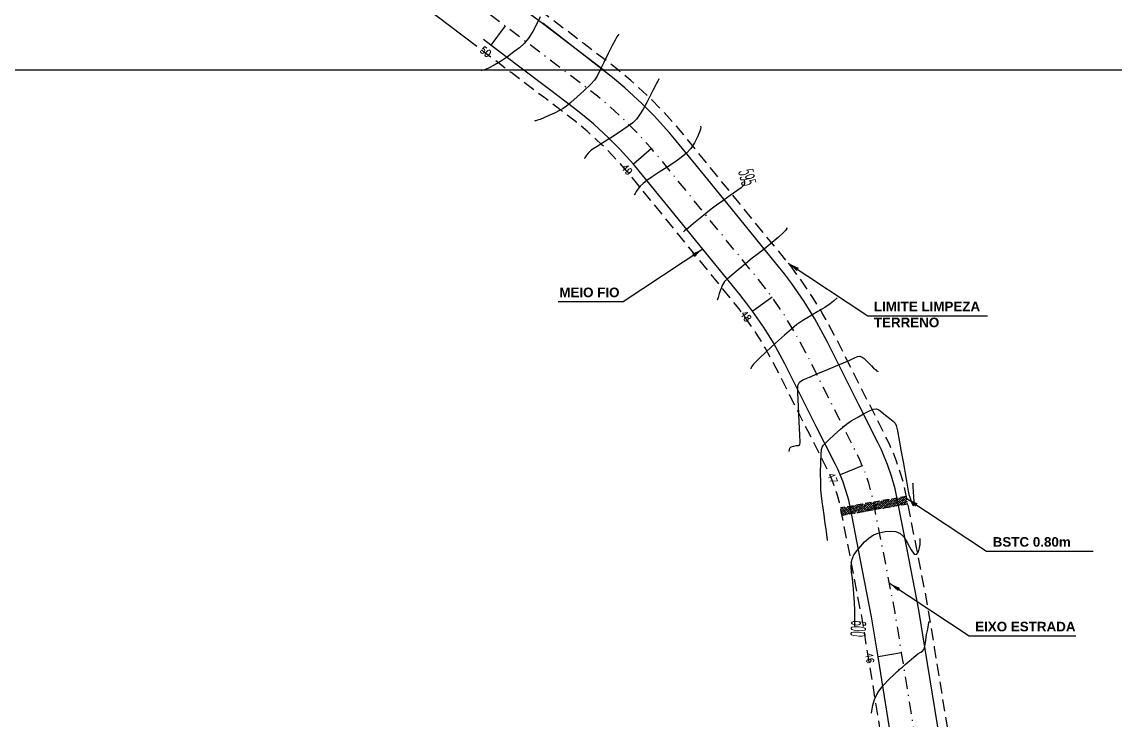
# Model space of a CAD drawing. Header units: millimetres. Extents: x 276147 to 291056, y 9594849 to 9609891.
# Drawn here: x 281920.7 to 282034.8, y 9595900.5 to 9595973.4 of the extents above; entities that cross this region are included whole.
import ezdxf
from ezdxf.enums import TextEntityAlignment as Align

# ---------------------------------------------------------------- set-up
doc = ezdxf.new("R2010")
doc.units = ezdxf.units.MM
doc.header["$LTSCALE"] = 10
for name, pattern in [('CONTINUO', [0]), ('DASHDOTX2', [50.8, 25.4, -12.7, 0, -12.7]), ('HIDDEN', [0.375, 0.25, -0.125])]:
    doc.linetypes.add(name, pattern=pattern)
for name, color, linetype in [('CURVAS', 7, 'CONTINUO'), ('Curvas mestras', 30, 'Continuous'), ('Curvas simples', 9, 'Continuous'), ('Curvas texto', 2, 'Continuous'), ('TG', 7, 'CONTINUO'), ('Top_malha_coord', 8, 'Continuous')]:
    doc.layers.add(name, color=color, linetype=linetype)
doc.styles.add('r80', font='romans.shx')
doc.styles.add('ROMAND', font='romand', dxfattribs={"height": 0.2})
doc.styles.add('SIMPLEX', font='simplex', dxfattribs={"height": 0.2})
doc.styles.add('T7', font='arial.ttf')
doc.dimstyles.new('cadnorma_dim1', dxfattribs={"dimscale": 0, "dimtxt": 2, "dimasz": 1.199999999999999, "dimexe": 1, "dimexo": 2.5, "dimgap": 0.6, "dimtad": 1, "dimzin": 4, "dimdsep": 46, "dimtxsty": 'r80', "dimblk": 'ARCHTICK', "dimblk1": 'ARCHTICK', "dimblk2": 'ARCHTICK', "dimcen": -1, "dimdle": 1, "dimclrd": 1, "dimclre": 1, "dimclrt": 2, "dimaunit": 1, "dimazin": 0, "dimtfac": 1, "dimtix": 1, "dimtmove": 2, "dimatfit": 0, "dimfxl": 1, "dimarcsym": 0})

# ---------------------------------------------------------------- blocks, each defined once
blk = doc.blocks.new('_ArchTick')
at = {"color": 0, "linetype": 'ByBlock', "const_width": 0.15}
blk.add_lwpolyline([(-0.5, -0.5), (0.5, 0.5)], dxfattribs=at)

msp = doc.modelspace()

# ---------------------------------------------------------------- hatches: boundary and pattern name
at = {"layer": 'Top_malha_coord'}
h = msp.add_hatch(dxfattribs=at)
h.set_pattern_fill('ANSI36', scale=0.05)
h.set_pattern_definition([(45, (-3923.046888453362, 519.5981526281685), (0.0841899011350234, 0.3086963041617522), [0.396875, -0.079375, 0, -0.079375])])
h.paths.add_polyline_path([(282006.2674611065, 9595921.844231164), (282006.1312443926, 9595922.632510606), (282013.0102332728, 9595923.82600379), (282013.1464373189, 9595923.03779816)])

# ---------------------------------------------------------------- linework, layer by layer
at = {"color": 8, "linetype": 'HIDDEN', "ltscale": 0.5, "extrusion": (-0.07100871312607167, -0.002425046121377699, 0.9974727474028996), "elevation": -43121.59382765113, "flags": 128}
msp.add_lwpolyline([(-9580321.039475452, 607785.0366046139), (-9580331.999970987, 607784.514610997), (-9580340.357908312, 607784.116564107), (-9580344.366013126, 607784.009914072), (-9580346.677813219, 607783.9825533279), (-9580351.304798456, 607784.0058711777), (-9580356.445815213, 607784.1536305237), (-9580360.298295913, 607784.3483864868, -0.0130408706893784), (-9580367.119955074, 607784.8718858662, 0.0002795205879488), (-9580370.766296044, 607785.2455200962, -0.0080552161899475), (-9580373.484480156, 607785.5668337597, 0.0025508217503307), (-9580375.264859017, 607785.7971902388, -0.0102699584749635), (-9580379.778156918, 607786.452136917, -0.0067323003345769), (-9580389.067169255, 607788.1243469772, -0.0133235393161992), (-9580395.973772552, 607789.6559117913, 0.0008242916978354), (-9580399.095960498, 607790.4306251035, -0.0100010863908776), (-9580403.28756999, 607791.5527431892, -0.0022133541783135), (-9580408.773311611, 607793.1658928258, -0.0118395213672042), (-9580414.339705529, 607794.9741905838, -0.0236515865359966), (-9580417.591200214, 607796.2920608538), (-9580420.158508888, 607797.329437897), (-9580422.00703248, 607798.076374157), (-9580424.042652179, 607798.8989106809), (-9580426.125876509, 607799.74068289), (-9580427.309746578, 607800.2190514077), (-9580436.21129939, 607803.8159174126), (-9580454.754683401, 607811.3087739438), (-9580473.298065392, 607818.8016345487), (-9580479.94523278, 607821.4875669172), (-9580486.329652878, 607823.715911838), (-9580492.316837812, 607825.7109256744), (-9580498.363173828, 607827.6335469439), (-9580505.47456357, 607829.7779768938), (-9580511.620561806, 607831.530946229), (-9580522.893530088, 607834.507771006), (-9580523.353249332, 607834.6226911709), (-9580525.254077217, 607835.092571289), (-9580529.173261892, 607836.0343050482), (-9580531.152555525, 607836.491537828), (-9580537.09554584, 607837.8274589079), (-9580544.252354134, 607839.3214673778), (-9580550.876318302, 607840.5484029229), (-9580556.590487419, 607841.6197208429), (-9580562.623841131, 607842.6170970979), (-9580567.809418073, 607843.4086695646), (-9580570.76307269, 607843.8227261321), (-9580573.762045642, 607844.2428111399), (-9580577.200921368, 607844.6885190768), (-9580579.782341378, 607845.0230933621), (-9580584.19602975, 607845.194708841), (-9580587.740239153, 607845.345714159), (-9580591.013894722, 607845.4851911179), (-9580600.12220449, 607845.8732627316), (-9580610.995764574, 607846.3365434379), (-9580616.944698235, 607846.5900053763), (-9580626.38808855, 607846.9923524149), (-9580630.977636062, 607847.1878959208), (-9580637.568697272, 607847.4687157396), (-9580644.613596221, 607847.7688721596), (-9580650.959508186, 607848.0392473959), (-9580658.235041952, 607848.3492302911), (-9580666.181336602, 607848.6877917631), (-9580670.95355757, 607848.8911183029), (-9580673.153383158, 607848.9694994199), (-9580680.63577736, 607848.0316571089), (-9580691.385652322, 607846.6642712222), (-9580695.675441235, 607846.1186085942), (-9580701.883973228, 607845.1309395928), (-9580707.031914854, 607844.2933476529), (-9580708.29175061, 607844.0784919029), (-9580709.690066675, 607843.7342024561), (-9580710.948300289, 607843.3481063828), (-9580711.856195949, 607843.0222531928), (-9580712.600061921, 607842.7247335747), (-9580713.388733832, 607842.377122279), (-9580717.405362736, 607840.5176454223), (-9580721.21595186, 607838.7535535741), (-9580724.125721531, 607837.4064912739), (-9580726.576784048, 607836.1788234527), (-9580728.457709195, 607835.1049360685), (-9580730.470945714, 607833.8175932644), (-9580731.49779171, 607833.101519752), (-9580732.528280003, 607832.3394000649), (-9580737.42424365, 607828.6084868062), (-9580741.639639402, 607825.3961918395), (-9580745.775108652, 607822.2448039739), (-9580746.67432269, 607821.541846134), (-9580748.522986647, 607819.9758836963), (-9580749.890258975, 607818.7026892586), (-9580751.626183942, 607816.9247502147), (-9580752.765634026, 607815.6447119386), (-9580753.536704434, 607814.720709538), (-9580755.625977363, 607812.1483104969), (-9580758.31351073, 607808.8393086838), (-9580760.487735497, 607806.1623146078), (-9580765.56458584, 607799.9114881146, -0.0265937179508877), (-9580766.67777403, 607798.6807861226, -0.0214850437270204), (-9580767.66861693, 607797.7772307913, -0.0323795589553983), (-9580769.298719259, 607796.5845644713), (-9580771.112873498, 607795.4296238248), (-9580772.708554458, 607794.4137701896), (-9580774.191609204, 607793.4696175449), (-9580776.12044591, 607792.2384367628, -0.001570387238146479), (-9580776.309677014, 607792.1184849397)], format="xyb", dxfattribs=at)
msp.add_lwpolyline([(-9580531.74338289, 607829.4436746499), (-9580532.70795873, 607829.6664994411), (-9580538.578460248, 607830.9861258097), (-9580545.605197763, 607832.4529815548), (-9580552.158728868, 607833.6668710111), (-9580557.806425452, 607834.7257263638), (-9580563.722875327, 607835.703777196), (-9580568.823503502, 607836.4823823296), (-9580571.73486193, 607836.8905096264), (-9580574.697464528, 607837.3054999713), (-9580578.100656131, 607837.7465829386), (-9580580.36938361, 607838.0406295761), (-9580584.481003474, 607838.200499861), (-9580588.038212268, 607838.3520590328), (-9580591.31186552, 607838.4915358936), (-9580600.420178441, 607838.8796076417), (-9580611.293737408, 607839.3428882998), (-9580617.242671875, 607839.5963502718), (-9580626.686061667, 607839.9986972888), (-9580631.275609631, 607840.1942408138), (-9580637.86667007, 607840.4750605997), (-9580644.91156934, 607840.775217034), (-9580651.257481305, 607841.0455922699), (-9580658.53301507, 607841.3555751649), (-9580666.479309723, 607841.6941366369), (-9580671.2271757, 607841.8964255023), (-9580672.840723125, 607841.9539171729), (-9580679.75885087, 607841.086799947), (-9580690.502368199, 607839.720222752), (-9580694.683682175, 607839.1883581717), (-9580700.772021681, 607838.2198096979), (-9580705.88142061, 607837.3884888188), (-9580706.864702828, 607837.2207972448), (-9580707.825075805, 607836.9843369151), (-9580708.73800458, 607836.7041995736), (-9580709.373290198, 607836.4761889637), (-9580709.887869291, 607836.2703758446), (-9580710.50649316, 607835.9977141181), (-9580714.464593554, 607834.1653327195), (-9580718.275182689, 607832.4012408729), (-9580721.087187903, 607831.0994381036), (-9580723.271550206, 607830.0053528687), (-9580724.834560359, 607829.1129745172), (-9580726.581858993, 607827.9956828831), (-9580727.413815197, 607827.4155162311), (-9580728.325504974, 607826.7412565247), (-9580733.181469694, 607823.040823993), (-9580737.396864863, 607819.828529474), (-9580741.497953307, 607816.7033411127), (-9580742.25477715, 607816.111696376), (-9580743.873002335, 607814.7409335368), (-9580744.998023493, 607813.693321701), (-9580746.504908744, 607812.1499657478), (-9580747.462765744, 607811.0739259608), (-9580748.132406905, 607810.271470006), (-9580750.1923511, 607807.7351817159), (-9580752.879884588, 607804.4261797608), (-9580755.054110182, 607801.7491846597), (-9580755.645264847, 607801.0213307746)], dxfattribs=at)
at = {"layer": 'CURVAS', "color": 2, "linetype": 'CONTINUO'}
for points, elevation in [([(281996.0026975212, 9595957.2010314), (281996.0026975212, 9595957.2010314)], 159.0002069068142), ([(282007.6054029326, 9595909.882143935), (282007.6054029326, 9595909.882143935)], 164.0002069068142)]:
    msp.add_lwpolyline(points, dxfattribs=dict(at, elevation=elevation))
at = {"layer": 'Curvas mestras', "linetype": 'CONTINUO'}
for points, elevation in [([(281996.077921131, 9595956.903260447), (281996.1083044248, 9595956.692114754), (281996.0951653324, 9595956.479965864), (281995.9994248442, 9595956.289880382), (281995.7588935724, 9595956.064949755), (281995.3056049853, 9595955.728266565), (281994.6157573467, 9595955.23810197), (281993.842212556, 9595954.693417804), (281993.1820006323, 9595954.228348063), (281992.7664318621, 9595953.930067476), (281992.4639603727, 9595953.697901051), (281992.077322889, 9595953.384208223), (281991.4747014384, 9595952.89239772), (281990.7860611874, 9595952.330047017), (281990.2068134922, 9595951.855781786), (281989.8829066701, 9595951.58821596), (281989.7624467883, 9595951.48593347), (281989.7440796428, 9595951.467504218), (281989.743301723, 9595951.464941546), (281989.7430144589, 9595951.46399716), (281989.7429735166, 9595951.463861804)], 159.0002069068142), ([(282007.6269966549, 9595910.20793078), (282007.6360649675, 9595910.54953349), (282007.6333020561, 9595911.103132086), (282007.6121136009, 9595911.891199665), (282007.576402635, 9595912.782479957), (282007.5327006473, 9595913.607282901), (282007.4855101992, 9595914.244029356), (282007.4312169357, 9595914.763582008), (282007.3641796726, 9595915.284915254), (282007.2896685795, 9595915.894655116), (282007.2566084092, 9595916.55003517), (282007.3248344931, 9595917.175942728), (282007.5357126942, 9595917.71618489), (282007.8567267883, 9595918.190255353), (282008.2368921883, 9595918.63656853), (282008.6385657314, 9595919.079805618), (282009.0774848576, 9595919.489722576), (282009.582732408, 9595919.822341736), (282010.1681426371, 9595920.044537695), (282010.786563398, 9595920.16659323), (282011.375595166, 9595920.209645238), (282011.8877771621, 9595920.177173777), (282012.3353966986, 9595920.00205133), (282012.7456810424, 9595919.599495389), (282013.1382753385, 9595918.944386827), (282013.5024995414, 9595918.250262618), (282013.8200943548, 9595917.790321771), (282014.0755457416, 9595917.760050483), (282014.2643309947, 9595918.044067467), (282014.3846744361, 9595918.449276406), (282014.4393619244, 9595918.813321406), (282014.4494377229, 9595919.096809957), (282014.4405065296, 9595919.291089088), (282014.433539932, 9595919.394386698), (282014.4309739015, 9595919.432443485), (282014.4306072149, 9595919.43788047)], 164.0002069068142)]:
    msp.add_lwpolyline(points, dxfattribs=dict(at, elevation=elevation))
at = {"layer": 'Curvas simples', "linetype": 'CONTINUO'}
for points, elevation in [([(281974.7545623988, 9595973.917238753), (281974.4080292488, 9595973.167755714), (281974.0036585919, 9595972.383362606), (281973.5663971483, 9595971.67625675), (281973.1108067745, 9595971.125032537), (281972.6099144322, 9595970.673859136), (281972.0263642083, 9595970.233302569), (281971.3438458814, 9595969.742078714), (281970.6302322129, 9595969.251504801), (281969.9744451815, 9595968.84105256), (281969.4494126994, 9595968.570015393), (281969.0641128955, 9595968.416985607), (281968.8115320377, 9595968.340378957), (281968.6788423721, 9595968.303605169), (281968.6299568446, 9595968.290057233), (281968.6229722839, 9595968.288121339)], 155.0002069068142), ([(281982.9702418054, 9595972.092463506), (281982.7876624659, 9595971.808816722), (281982.5993617586, 9595971.48173237), (281982.2982466979, 9595970.91349779), (281981.8751621671, 9595970.072024472), (281981.4085837036, 9595969.124895852), (281980.9988989505, 9595968.289614879), (281980.7056917123, 9595967.71721886), (281980.4253383566, 9595967.292899724), (281980.0134157111, 9595966.835386287), (281979.3787760601, 9595966.219052551), (281978.6433791224, 9595965.540858638), (281977.9824611713, 9595964.953410711), (281977.5186832083, 9595964.566625366), (281977.1644124085, 9595964.319672128), (281976.7794424448, 9595964.109028736), (281976.2650466842, 9595963.857012887), (281975.6884182914, 9595963.589283846), (281975.1582357649, 9595963.35733722), (281974.7608514255, 9595963.200458104), (281974.493330439, 9595963.109093737), (281974.3304181896, 9595963.061484164), (281974.2466576492, 9595963.038270647), (281974.2157983164, 9595963.029718533), (281974.2113905813, 9595963.028497007)], 156.0002069068142), ([(281987.176129632, 9595967.425227506), (281987.1081632456, 9595967.319639428), (281987.03806808, 9595967.197880894), (281986.9259771657, 9595966.986353315), (281986.7613133307, 9595966.659472091), (281986.5374488794, 9595966.211422622), (281986.2487408068, 9595965.641333621), (281985.8976337909, 9595964.966121633), (281985.5189152771, 9595964.27386457), (281985.1554606099, 9595963.670430157), (281984.8235497266, 9595963.223666653), (281984.4330912855, 9595962.849356247), (281983.8673997474, 9595962.425263526), (281983.0603102668, 9595961.870098477), (281982.1477405416, 9595961.266359765), (281981.3161302857, 9595960.737494348), (281980.7088516374, 9595960.372928286), (281980.297013597, 9595960.126014354), (281980.0086628882, 9595959.916086888), (281979.7841807267, 9595959.683607604), (281979.6133062876, 9595959.453546567), (281979.4981203062, 9595959.272001475), (281979.4371453327, 9595959.172131918), (281979.4146803591, 9595959.135337083), (281979.4114704932, 9595959.130080594)], 157.0002069068142), ([(281991.5020037469, 9595962.500623096), (281991.5276838484, 9595962.36669896), (281991.5052531332, 9595962.19259019), (281991.4054076198, 9595961.867098609), (281991.1953979464, 9595961.360274794), (281990.885110669, 9595960.75411403), (281990.4950922235, 9595960.158601431), (281990.0372906638, 9595959.65437234), (281989.489266904, 9595959.204666317), (281988.8199825875, 9595958.743374225), (281988.023782367, 9595958.225867294), (281987.1965408252, 9595957.69343733), (281986.4595154439, 9595957.208855486), (281985.9047866444, 9595956.817771403), (281985.5077305752, 9595956.497357327), (281985.2145450049, 9595956.207661122), (281984.9810231862, 9595955.921490002), (281984.8013346082, 9595955.662664076), (281984.6792430348, 9595955.467760952), (281984.6144738923, 9595955.361678716), (281984.5906120773, 9595955.32259504), (281984.5872035931, 9595955.317012195)], 158.0002069068142), ([(282000.5033912956, 9595951.901439704), (282000.5124866938, 9595951.796394557), (282000.4212317975, 9595951.645985609), (282000.1436843908, 9595951.350439416), (281999.6250571854, 9595950.88116403), (281998.9783986689, 9595950.33106337), (281998.3587212156, 9595949.823414544), (281997.8728240893, 9595949.44090775), (281997.4346686098, 9595949.103870943), (281996.9100059705, 9595948.692044847), (281996.2130326506, 9595948.127532369), (281995.4517259203, 9595947.50190028), (281994.7825083364, 9595946.94907754), (281994.3221418062, 9595946.560802888), (281994.0287488523, 9595946.260046788), (281993.8207885813, 9595945.92759179), (281993.6335524878, 9595945.483848782), (281993.4696435806, 9595945.007761013), (281993.3484960258, 9595944.617907232), (281993.2828477804, 9595944.401720196), (281993.2586615282, 9595944.322071822), (281993.2552063799, 9595944.310693765)], 160.0002069068142), ([(282005.7864986177, 9595944.566435741), (282005.4088183356, 9595944.21490129), (282005.0461279984, 9595943.925107049), (282004.501225659, 9595943.556842748), (282003.7655965755, 9595943.125859292), (282002.9489084423, 9595942.6658938), (282002.1903692322, 9595942.2151818), (282001.5786558233, 9595941.788689075), (282001.0003023938, 9595941.308300506), (282000.2913070592, 9595940.672631789), (281999.3539629978, 9595939.829310559), (281998.3557392351, 9595938.922008714), (281997.5304030593, 9595938.143411739), (281997.0511088731, 9595937.639343806), (281996.848580819, 9595937.368194468), (281996.7929363333, 9595937.241493285), (281996.7749939807, 9595937.182405405), (281996.7683836805, 9595937.160636554), (281996.7674383578, 9595937.157526826)], 161.0002069068142), ([(282000.768029197, 9595928.511535762), (282000.7933458436, 9595928.724030161), (282000.8526453831, 9595928.867263168), (282000.9908809938, 9595928.997017624), (282001.2257091581, 9595929.084031858), (282001.4985131804, 9595929.134005642), (282001.731610289, 9595929.161374079), (282001.8645133689, 9595929.218424624), (282001.9055294691, 9595929.50883083), (282001.8801630671, 9595930.2741164), (282001.8147170962, 9595931.63657205), (282001.7386888595, 9595933.241561573), (282001.6823743315, 9595934.615217755), (282001.6863034832, 9595935.409040483), (282001.8319510961, 9595935.775996005), (282002.2110263781, 9595935.994421612), (282002.8795173526, 9595936.28764876), (282003.7505269264, 9595936.65900053), (282004.7014360434, 9595937.05679625), (282005.6206939599, 9595937.435743958), (282006.4410235315, 9595937.77610048), (282007.1062158189, 9595938.064510388), (282007.5802218785, 9595938.286824066), (282007.9076395071, 9595938.42570343), (282008.1532257205, 9595938.463018319), (282008.3736889119, 9595938.38834528), (282008.5935465073, 9595938.222092321), (282008.8292667506, 9595937.992378227), (282009.0895330742, 9595937.728484143), (282009.3519040014, 9595937.464352079), (282009.5861541285, 9595937.235085292), (282009.7680647305, 9595937.067814536), (282009.8974553003, 9595936.957766172), (282009.9801546646, 9595936.89219075), (282010.0232888845, 9595936.858703092), (282010.0391800423, 9595936.846366264), (282010.0414509979, 9595936.8446032)], 162.0002069068142), ([(282004.7829002001, 9595919.244408796), (282004.741264152, 9595919.576081509), (282004.7089963913, 9595919.829441562), (282004.6713533223, 9595920.118578017), (282004.6297816335, 9595920.427369393), (282004.5781464338, 9595920.796057006), (282004.5084211881, 9595921.278974952), (282004.4166097235, 9595921.905675035), (282004.3148584015, 9595922.606588606), (282004.2193454836, 9595923.287369575), (282004.1436218194, 9595923.891958661), (282004.0907172101, 9595924.51745918), (282004.061033052, 9595925.29926137), (282004.0543987831, 9595926.30998128), (282004.0683506051, 9595927.371134758), (282004.0998533216, 9595928.241459373), (282004.1461102619, 9595928.745372288), (282004.2052928832, 9595928.970008494), (282004.2758099571, 9595929.068180695), (282004.3697070737, 9595929.177593196), (282004.5535643933, 9595929.375520155), (282004.9075981189, 9595929.724129435), (282005.4738943073, 9595930.251192559), (282006.1420275847, 9595930.846905757), (282006.7634444189, 9595931.367068697), (282007.2326664521, 9595931.70920469), (282007.6165193251, 9595931.937734198), (282008.0249004344, 9595932.158797663), (282008.5323921741, 9595932.44521179), (282009.0722893408, 9595932.736485278), (282009.5425680949, 9595932.93879745), (282009.8754038176, 9595932.978841776), (282010.1397521432, 9595932.865344962), (282010.4387699146, 9595932.62754765), (282010.8406115194, 9595932.302752584), (282011.273422364, 9595931.960537074), (282011.6303487074, 9595931.678543195), (282011.8375056932, 9595931.48637529), (282011.9528895282, 9595931.22149128), (282012.0674649755, 9595930.673308345), (282012.2491556966, 9595929.706757732), (282012.4737233854, 9595928.488812486), (282012.6938894073, 9595927.261957582), (282012.8717974921, 9595926.225895623), (282013.0072881159, 9595925.409201967), (282013.1096241168, 9595924.797669584), (282013.1896098397, 9595924.365861617), (282013.2642171985, 9595924.043417653), (282013.3519586179, 9595923.748747546), (282013.4643936601, 9595923.425722882), (282013.5852553077, 9595923.12006175), (282013.691321802, 9595922.902945187), (282013.7637777127, 9595922.837205285), (282013.801429696, 9595922.952294849), (282013.8074919515, 9595923.269319661), (282013.7871677593, 9595923.779408127), (282013.7536191457, 9595924.35379214), (282013.7219951233, 9595924.83372546), (282013.7039713588, 9595925.10098678), (282013.6973317972, 9595925.199451279), (282013.6963829555, 9595925.213518536)], 163.0002069068142), ([(282009.3761866646, 9595901.217287906), (282009.506380973, 9595902.024648717), (282009.6877826232, 9595902.643789848), (282010.0394999039, 9595903.354623256), (282010.5906737022, 9595904.08339082), (282011.2142753567, 9595904.74606041), (282011.7442352563, 9595905.256030722), (282012.0583786721, 9595905.555458367), (282012.2101064333, 9595905.701532036), (282012.2967144671, 9595905.78020032), (282012.4058932065, 9595905.870039387), (282012.5869138556, 9595906.020142542), (282012.879442233, 9595906.272231681), (282013.2999940574, 9595906.643193996), (282013.7724805936, 9595907.050568333), (282014.1976656638, 9595907.387055537), (282014.4989427194, 9595907.579386054), (282014.6902227724, 9595907.690390725), (282014.8080515413, 9595907.816930445), (282014.8867463622, 9595908.04029401), (282014.951727464, 9595908.379494116), (282015.0261891162, 9595908.837975143), (282015.1251285499, 9595909.398762899), (282015.2307465629, 9595909.963216012), (282015.3170461386, 9595910.412276661), (282015.3648801231, 9595910.65975248), (282015.3825025518, 9595910.750928909), (282015.3850199793, 9595910.763953542)], 165.0002069068142)]:
    msp.add_lwpolyline(points, dxfattribs=dict(at, elevation=elevation))
at = {"layer": 'TG', "color": 1, "linetype": 'DASHDOTX2', "ltscale": 0.005, "extrusion": (-0.07100871312607167, -0.002425046121377699, 0.9974727474028996), "elevation": -43121.59382765105, "flags": 128}
msp.add_lwpolyline([(-9579795.904615587, 607889.4829098696), (-9579823.537764598, 607889.4792858099), (-9579825.987231018, 607889.1146006988), (-9579828.05557843, 607888.6421233836), (-9579831.713168021, 607887.6360837285, -0.0222114807631189), (-9579835.5907939, 607886.752662216, -0.0115522391506574), (-9579837.634694876, 607886.4301902027), (-9579842.019034958, 607885.8385448859), (-9579855.397934733, 607883.9863345699), (-9579875.209670285, 607881.2486076679), (-9579895.021406008, 607878.5108807227), (-9579914.83314056, 607875.7731537838), (-9579918.335324641, 607875.2891971646), (-9579934.674774332, 607873.263010811), (-9579936.147860946, 607873.0809540228), (-9579940.575816056, 607872.476928244), (-9579946.508119615, 607871.4938017719), (-9579950.833660763, 607870.6490934518), (-9579954.375966039, 607869.87582777), (-9579956.454451468, 607869.3875244509), (-9579956.725737035, 607869.338151784), (-9579973.777690416, 607865.0216472548), (-9579993.170540173, 607860.1311084548), (-9580012.563390171, 607855.2405693552), (-9580031.956240162, 607850.3500302531), (-9580051.349090155, 607845.4594911109), (-9580071.412845131, 607840.3997614972), (-9580085.559219332, 607836.0290809198), (-9580088.12938791, 607835.2957015372), (-9580088.899888922, 607835.0991253207), (-9580089.907150526, 607834.8669360648), (-9580091.968528263, 607834.419926786), (-9580093.54224914, 607834.1346643667), (-9580095.249659687, 607833.8725806387), (-9580096.15438185, 607833.7534937747), (-9580112.341075238, 607831.746249441), (-9580113.430450188, 607831.5991320731), (-9580116.21286371, 607831.203690667), (-9580118.96149875, 607830.7742412771), (-9580122.476536375, 607830.168443802), (-9580125.508786324, 607829.5976611299), (-9580129.425256992, 607828.802362336), (-9580146.32046953, 607825.371527859), (-9580148.981542278, 607824.6395854742), (-9580159.371266311, 607821.7767026649), (-9580160.197831279, 607821.5596147261), (-9580162.69627991, 607820.9497581208), (-9580164.653450605, 607820.5358075438), (-9580167.758206151, 607819.9562818253), (-9580177.635578241, 607818.7518481798), (-9580179.093267132, 607818.5357071307), (-9580180.959993675, 607818.1445607286), (-9580182.784531262, 607817.6331428261), (-9580184.1411054, 607817.1658576158), (-9580185.551765805, 607816.596501339), (-9580187.701303449, 607815.4092918009), (-9580205.208523052, 607805.7398945809), (-9580222.715744479, 607796.070500651), (-9580227.127211547, 607793.6340025779, -0.0457628980803069), (-9580240.937801681, 607787.936829746, -0.0345197727024596), (-9580251.918096658, 607785.356827389, -0.0269187616342463), (-9580260.666672343, 607784.408788759), (-9580268.034038723, 607784.057918181), (-9580276.50852366, 607783.6543207081), (-9580280.551734237, 607783.461761703), (-9580288.431230333, 607783.0865016248), (-9580295.549514135, 607782.7474932524), (-9580300.52909102, 607782.5103408287), (-9580320.506447742, 607781.5589187647), (-9580331.83347219, 607781.0194692069), (-9580340.22809603, 607780.6196751217), (-9580344.298750648, 607780.5113607246), (-9580346.665921196, 607780.4833446584), (-9580351.363902275, 607780.5070202932), (-9580356.584463704, 607780.657065853), (-9580360.475007113, 607780.8537460178, -0.0130408706901715), (-9580367.478672283, 607781.3912126783, 0.0002795205878736), (-9580371.121120343, 607781.7644480073, -0.0080552161913721), (-9580373.951290466, 607782.0989994197, 0.0025508217495666), (-9580375.69625328, 607782.3247735493, -0.0102699584764324), (-9580380.351825207, 607783.0003663062, -0.0067323003350679), (-9580389.733594459, 607784.6892744867, -0.0133235393165959), (-9580396.822271219, 607786.2612147635, 0.0008242916980195), (-9580399.933258748, 607787.0331488979, -0.0100010863911174), (-9580404.26010724, 607788.191471247, -0.002213354178182), (-9580409.775576986, 607789.813362804, -0.0118395213705485), (-9580415.499592332, 607791.6728654319, -0.0231184017441555), (-9580418.97916303, 607793.078861835), (-9580421.469759105, 607794.085241484), (-9580423.318282695, 607794.832177744), (-9580425.353902392, 607795.6547142668), (-9580427.437126724, 607796.4964864771), (-9580428.6209968, 607796.9748549944), (-9580437.52254946, 607800.5717209389), (-9580456.06593331, 607808.0645774041), (-9580474.60931603, 607815.5574383066), (-9580481.17825698, 607818.211761581), (-9580487.459612945, 607820.4041341795), (-9580493.400412062, 607822.3836916109), (-9580499.398773393, 607824.2910578325), (-9580506.459852835, 607826.4203167786), (-9580512.547448795, 607828.1566285437), (-9580523.76477445, 607831.1187599095), (-9580524.19760964, 607831.2269596249), (-9580526.082907371, 607831.6930007259), (-9580529.976034468, 607832.6284731567), (-9580531.930257125, 607833.0799143391), (-9580537.837003032, 607834.407688063), (-9580544.928775938, 607835.8881201708), (-9580551.517523577, 607837.1085326722), (-9580557.19845643, 607838.1736193079), (-9580563.17335822, 607839.1613328508), (-9580568.316460785, 607839.946421651), (-9580571.248967301, 607840.357513583), (-9580574.229755076, 607840.7750512598), (-9580577.650788741, 607841.2184467119), (-9580580.075862488, 607841.5327571728), (-9580584.338516597, 607841.6985000536), (-9580587.8892257, 607841.8497823012), (-9580591.162880115, 607841.9892592105), (-9580600.271191457, 607842.3773308921), (-9580611.144750984, 607842.840611573), (-9580617.09368505, 607843.0940735288), (-9580626.537075102, 607843.4964205559), (-9580631.126622839, 607843.6919640721), (-9580637.71768367, 607843.9727838747), (-9580644.76258277, 607844.2729403018), (-9580651.108494744, 607844.5433155369), (-9580658.384028498, 607844.8532984318), (-9580666.33032316, 607845.1918599042), (-9580671.090366622, 607845.394667607), (-9580672.997053135, 607845.4626039998), (-9580680.197314113, 607844.5601242326), (-9580690.944010252, 607843.1931426909), (-9580695.1795617, 607842.6543790869), (-9580701.327997454, 607841.6762703498), (-9580706.456667732, 607840.84181394), (-9580707.578226712, 607840.6505402792), (-9580708.757571235, 607840.360165391), (-9580709.843152428, 607840.0270486829), (-9580710.61474307, 607839.750116783), (-9580711.243965602, 607839.4984504138), (-9580711.947613493, 607839.1883139032), (-9580715.934978139, 607837.3423847749), (-9580719.745567268, 607835.5782929278), (-9580722.606454715, 607834.2538603938), (-9580724.92416712, 607833.0929838648), (-9580726.646134773, 607832.1098509971), (-9580728.526402345, 607830.9075337787), (-9580729.455803445, 607830.2594136945), (-9580730.426892484, 607829.5412239997), (-9580735.30285666, 607825.825551104), (-9580739.518252127, 607822.6132563619), (-9580743.636530979, 607819.4749682479), (-9580744.46454992, 607818.8276669593), (-9580746.197994484, 607817.3593043197), (-9580747.444141224, 607816.1989011837), (-9580749.065546336, 607814.538253686), (-9580750.114199884, 607813.3602146549), (-9580750.834555665, 607812.4969854759), (-9580752.90916423, 607809.9426418112), (-9580755.596697653, 607806.6336399257), (-9580757.770922836, 607803.9566453393), (-9580762.847772894, 607797.7058191862, -0.0265937179567599), (-9580764.210536186, 607796.1991956887, -0.0214850437402767), (-9580765.423531903, 607795.0930579172, -0.0323795589516851), (-9580767.41909886, 607793.6329989692), (-9580769.233254619, 607792.4780573588), (-9580770.828936748, 607791.4622029781), (-9580772.31023313, 607790.5191697552), (-9580774.237312676, 607789.2891105722, -0.0381538724976946), (-9580779.498679342, 607786.47033232, -0.0363392065901476), (-9580785.119786385, 607784.4634535658), (-9580790.678736834, 607782.9344350729), (-9580794.374099584, 607781.9203466147, 0.0308305948856993), (-9580806.689272817, 607777.7093803771, -0.0030206374415701), (-9580809.604156429, 607776.5279652565, 0.0037402297665099), (-9580825.892189534, 607769.8990460597, -0.0094048575699974), (-9580828.139074469, 607769.0141422461, -0.000179794895772), (-9580835.546932807, 607766.2594773638, -0.02061535303344132), (-9580845.23365806, 607763.1091916146, -0.02061535303344132)], format="xyb", dxfattribs=at)
at = {"layer": 'TG', "color": 4, "linetype": 'CONTINUO', "extrusion": (-0.07100871312607167, -0.002425046121377699, 0.9974727474028996), "elevation": -43121.59382765114}
msp.add_lwpolyline([(-9580755.71381631, 607800.936927408), (-9580760.130959965, 607795.498358849, -0.0265937179611793), (-9580761.743298348, 607793.7158138432, -0.0214850437336347), (-9580763.178446898, 607792.4070936318, -0.0323795589649355), (-9580765.539478472, 607790.6796420568), (-9580767.353635745, 607789.524699484), (-9580768.949319044, 607788.5088443578), (-9580770.428857062, 607787.566930554), (-9580772.35417944, 607786.3379929705, -0.0381538724944583), (-9580778.085700901, 607783.2673291961, -0.0363578011625397), (-9580784.188497849, 607781.0887303972), (-9580789.750515815, 607779.5588681658), (-9580793.447866071, 607778.544233663, 0.0308305948861044), (-9580805.355014445, 607774.4727846599, -0.003020637442256), (-9580808.309089882, 607773.2754849211, 0.0037402297666292), (-9580824.548623268, 607766.6663041872, -0.0094048575684141), (-9580826.918006705, 607765.733156069, -0.0001797948957786), (-9580834.328224333, 607762.9776138661, -0.02079445032003423), (-9580844.376930462, 607759.7135837745, -0.02074569565163505)], format="xyb", dxfattribs=at)
at = {"layer": 'TG', "color": 8, "linetype": 'CONTINUO', "extrusion": (-0.0710087131260717, -0.0024250461213777, 0.9974727474028996), "elevation": -43121.58013933839}
msp.add_lwpolyline([(-9580752.840131521, 607814.0697450408), (-9580752.9989118, 607813.8794727157), (-9580755.088184735, 607811.3070736744), (-9580757.775718099, 607807.9980718617), (-9580759.949942863, 607805.3210777857), (-9580765.026793208, 607799.0702512923, -0.0265937179508877), (-9580766.139981404, 607797.8395493011, -0.0214850437270204), (-9580767.1308243, 607796.9359939692, -0.0323795589553983), (-9580768.760926632, 607795.743327649), (-9580770.575080872, 607794.5883870026), (-9580771.542033853, 607793.9727985964)], format="xyb", dxfattribs=at)
at = {"layer": 'TG', "color": 8, "linetype": 'CONTINUO', "extrusion": (-0.0710087131260717, -0.0024250461213777, 0.9974727474028996), "elevation": -43121.5938276512}
msp.add_lwpolyline([(-9580551.999530403, 607839.741564314), (-9580556.764192848, 607840.6348644885), (-9580562.780846018, 607841.629479969), (-9580567.954287421, 607842.4191999604), (-9580570.901899725, 607842.8324094885), (-9580573.895676916, 607843.2517666882), (-9580577.329454906, 607843.6968139134), (-9580579.866204554, 607844.0255985353), (-9580584.23674028, 607844.1955361298), (-9580587.782806743, 607844.346620569), (-9580591.05646198, 607844.4860975149), (-9580600.164772196, 607844.8741691476), (-9580611.03833213, 607845.3374498473), (-9580616.987265898, 607845.5909117899), (-9580626.43065614, 607845.993258826), (-9580631.020203719, 607846.1888023348), (-9580637.611264817, 607846.4696221482), (-9580644.656163804, 607846.7697785703), (-9580651.002075776, 607847.0401538064), (-9580658.277609538, 607847.3501367015), (-9580666.223904192, 607847.6886981734), (-9580670.992645878, 607847.8918764747), (-9580673.108717442, 607847.9672733846), (-9580680.510502147, 607847.0395346576), (-9580691.259468874, 607845.6722642977), (-9580695.53376137, 607845.1285728193), (-9580701.725123005, 607844.1436353221), (-9580706.86755854, 607843.3069392486), (-9580708.087886635, 607843.0988212372), (-9580709.423639406, 607842.7699359503), (-9580710.632543763, 607842.3989768389), (-9580711.50149513, 607842.0871011597), (-9580712.212605834, 607841.8026824706), (-9580712.97698516, 607841.4657782563), (-9580716.985252852, 607839.6101721792), (-9580720.795841977, 607837.8460803312), (-9580723.691645293, 607836.5054836777), (-9580726.104607789, 607835.2968990835), (-9580727.940116508, 607834.248941562), (-9580729.915361894, 607832.9858917828), (-9580730.914366491, 607832.2892335348), (-9580731.927883575, 607831.5396652726), (-9580736.818133079, 607827.8131064039), (-9580741.033528753, 607824.600811502), (-9580745.164086457, 607821.4531664226), (-9580746.042959046, 607820.7661104547), (-9580747.858703174, 607819.2280336733), (-9580749.191368192, 607817.9870653219), (-9580750.894573204, 607816.2426381483), (-9580752.008081414, 607814.991742516), (-9580757.92141481, 607807.905574355)], dxfattribs=at)
at = {"layer": 'TG', "color": 3, "linetype": 'CONTINUO', "extrusion": (-0.07100871312607167, -0.002425046121377699, 0.9974727474028996)}
for points, elevation in [([(-9580757.770922838, 607803.9557496349), (-9580755.830341423, 607802.3796321839)], -43121.59382765114), ([(-9580744.464549923, 607818.8267712549), (-9580742.900479754, 607816.8764676211)], -43121.59382765103), ([(-9580728.526402347, 607830.9066380737), (-9580727.124162883, 607828.836921434)], -43121.59382765114), ([(-9580710.614743074, 607839.7492210792), (-9580709.724154526, 607837.41322964)], -43121.59382765104), ([(-9580690.944010252, 607843.1922469867), (-9580690.62855113, 607840.712229446)], -43121.59382765114)]:
    msp.add_lwpolyline(points, dxfattribs=dict(at, elevation=elevation))
at = {"layer": 'TG', "color": 4, "linetype": 'CONTINUO', "extrusion": (-0.07100871312607167, -0.002425046121377699, 0.9974727474028996), "elevation": -43121.59382765112}
msp.add_lwpolyline([(-9580531.51830245, 607830.4180148345), (-9580532.485758267, 607830.6415049239), (-9580538.366615325, 607831.963459109), (-9580545.411934387, 607833.4341938149), (-9580551.975527352, 607834.6499469981), (-9580557.63272002, 607835.7105827181), (-9580563.565870438, 607836.6913943246), (-9580568.678634154, 607837.471851935), (-9580571.596034892, 607837.88082627), (-9580574.563833252, 607838.2965444239), (-9580577.972122587, 607838.7382881009), (-9580580.28552043, 607839.0381244019), (-9580584.440292936, 607839.1996725713), (-9580587.995644676, 607839.3511526218), (-9580591.26929826, 607839.4906294969), (-9580600.377610728, 607839.8787012261), (-9580611.251169853, 607840.3419818907), (-9580617.200104212, 607840.595443858), (-9580626.643494073, 607840.9977908776), (-9580631.233041976, 607841.1933344012), (-9580637.824102525, 607841.4741541917), (-9580644.869001748, 607841.7743106227), (-9580651.214913711, 607842.0446858588), (-9580658.490447477, 607842.354668754), (-9580666.43674213, 607842.6932302262), (-9580671.188087387, 607842.8956673297), (-9580672.885388838, 607842.9561432081), (-9580679.884126078, 607842.0789223978), (-9580690.628551643, 607840.7122296758), (-9580694.825362034, 607840.178393946), (-9580700.930871895, 607839.2071139677), (-9580706.045776926, 607838.3748972228), (-9580707.068566792, 607838.2004679099), (-9580708.091503069, 607837.9486034211), (-9580709.053761102, 607837.6533291176), (-9580709.727991015, 607837.4113409969), (-9580710.27532538, 607837.192426948), (-9580710.918241825, 607836.90905814), (-9580714.884703431, 607835.0728059628), (-9580718.69529257, 607833.3087141147), (-9580721.521264132, 607832.0004456987), (-9580723.743726468, 607830.887277238), (-9580725.352153048, 607829.9689690244), (-9580727.137442809, 607828.827384365), (-9580727.997240411, 607828.2278024469), (-9580728.925901398, 607827.5409913147), (-9580733.787580254, 607823.8362043948), (-9580738.002975507, 607820.6239098117), (-9580742.108975492, 607817.4949786636), (-9580742.886140797, 607816.887432056), (-9580744.537285803, 607815.4887835599), (-9580745.696914267, 607814.408945637), (-9580747.236519482, 607812.832077814), (-9580748.220318351, 607811.7268953869), (-9580748.904449407, 607810.9070756531), (-9580750.96858342, 607808.3656286839), (-9580753.65611689, 607805.0566267499), (-9580755.830342365, 607802.3796317936), (-9580756.42149711, 607801.6517778129)], dxfattribs=at)
at = {"layer": 'TG', "color": 5, "linetype": 'HIDDEN', "ltscale": 0.25, "extrusion": (-0.0710087131260717, -0.0024250461213777, 0.9974727474028996)}
for points, elevation in [([(-9580707.24620778, 607844.2550290737), (-9580706.288004447, 607837.320921607)], -43121.59382765114), ([(-9580706.45373836, 607844.3645380266), (-9580705.495535022, 607837.4304305589)], -43121.59382765117)]:
    msp.add_lwpolyline(points, dxfattribs=dict(at, elevation=elevation))
at = {"layer": 'Top_malha_coord'}
msp.add_line((280704.9449592536, 9595968.365639728), (282519.1202998299, 9595968.365639724), dxfattribs=at)

# ---------------------------------------------------------------- texts
at = {"layer": 'Curvas texto', "color": 2, "style": 'SIMPLEX'}
for s, rotation, width, p, p2 in [('595', 284.1775495627172, 0.4412635893542746, (281995.468295588, 9595957.785385752, 159.0002069068142), (281995.8851662929, 9595956.135210104, 159.0002069068142)), ('600', 266.2079439201453, 0.441263590331836, (282007.2983025181, 9595910.918983169, 164.0002069068142), (282007.1857386952, 9595909.220692778, 164.0002069068142))]:
    msp.add_text(s, height=1.5, rotation=rotation, dxfattribs=dict(at, width=width)).set_placement(p, p2, align=Align.FIT)
at = {"layer": 'TG', "color": 5, "extrusion": (-0.07100871312607167, -0.002425046121377699, 0.9974727474028996), "style": 'ROMAND'}
for s, rotation, width, p, p2 in [('50', 50.91689223374909, 0.8324324305245068, (-9580755.206797032, 607801.1646454621, -43121.59382765103), (-9580754.513305353, 607802.0185010037, -43121.59382765103)), ('49', 38.72830961165687, 0.8555555523142009, (-9580742.547511281, 607815.5572201412, -43121.59382765115), (-9580741.689377764, 607816.2454111448, -43121.59382765115)), ('48', 34.1177692573627, 0.8324324330167309, (-9580726.878380258, 607827.4935710045, -43121.59382765104), (-9580725.967705192, 607828.1105563581, -43121.59382765104)), ('47', 20.86916477474902, 0.8324324323916523, (-9580709.792778822, 607836.049305338, -43121.59382765115), (-9580708.764942862, 607836.4411640371, -43121.59382765115)), ('46', 7.249106318834694, 0.8324324301064229, (-9580691.016425526, 607839.4028196346, -43121.59382765115), (-9580689.925217919, 607839.54162148, -43121.59382765115))]:
    msp.add_text(s, height=0.75, rotation=rotation, dxfattribs=dict(at, width=width)).set_placement(p, p2, align=Align.FIT)
at = {"layer": 'Top_malha_coord', "color": 7, "char_height": 1, "style": 'T7'}
for s, insert, attachment_point in [('{\\fArial|b1|i0|c0|p34;MEIO FIO}', (281983.0526098076, 9595945.633753035, 173.3358629887753), 3), ('{\\fArial|b1|i0|c0|p34;LIMITE LIMPEZA\\PTERRENO}', (282009.6106973417, 9595944.167299727, 173.9672285701563), 1), ('{\\fArial|b1|i0|c0|p34;BSTC 0.80m}', (282022.0190202357, 9595919.582324833, 174.789483522145), 1), ('{\\fArial|b1|i0|c0|p34;EIXO ESTRADA}', (282020.1891568672, 9595910.742189595, 174.6382872577342), 1)]:
    msp.add_mtext_dynamic_manual_height_columns(s, width=16.67673822349752, gutter_width=12.5, heights=[0], dxfattribs=dict(at, insert=insert, attachment_point=attachment_point))

# ---------------------------------------------------------------- leaders
at = {"linetype": 'CONTINUO'}
for points in [[(281991.7478151154, 9595949.659459136, 173.3358629887753), (281983.4351137097, 9595944.16184445, 173.3358629887753), (281976.6312386774, 9595944.16184445, 173.3358629887753)], [(282000.6563495593, 9595948.193005828, 173.9672285701563), (282008.969050965, 9595942.695391139, 173.9672285701563), (282021.4707118908, 9595942.695391139, 173.9672285701563)], [(282013.0646724534, 9595923.608030932, 174.789483522145), (282021.3773738592, 9595918.110416243, 174.789483522145), (282032.5135179308, 9595918.110416243, 174.789483522145)], [(282011.2348090847, 9595914.767895697, 174.6382872577342), (282019.5475104905, 9595909.27028101, 174.6382872577342), (282030.683654562, 9595909.27028101, 174.6382872577342)]]:
    msp.add_leader(points, dimstyle='cadnorma_dim1', override={"dimscale": 1, "dimgap": 0.6, "dimtad": 0, "dimzin": 1, "dimclrd": 256}, dxfattribs=at)

doc.saveas('drawing.dxf')
